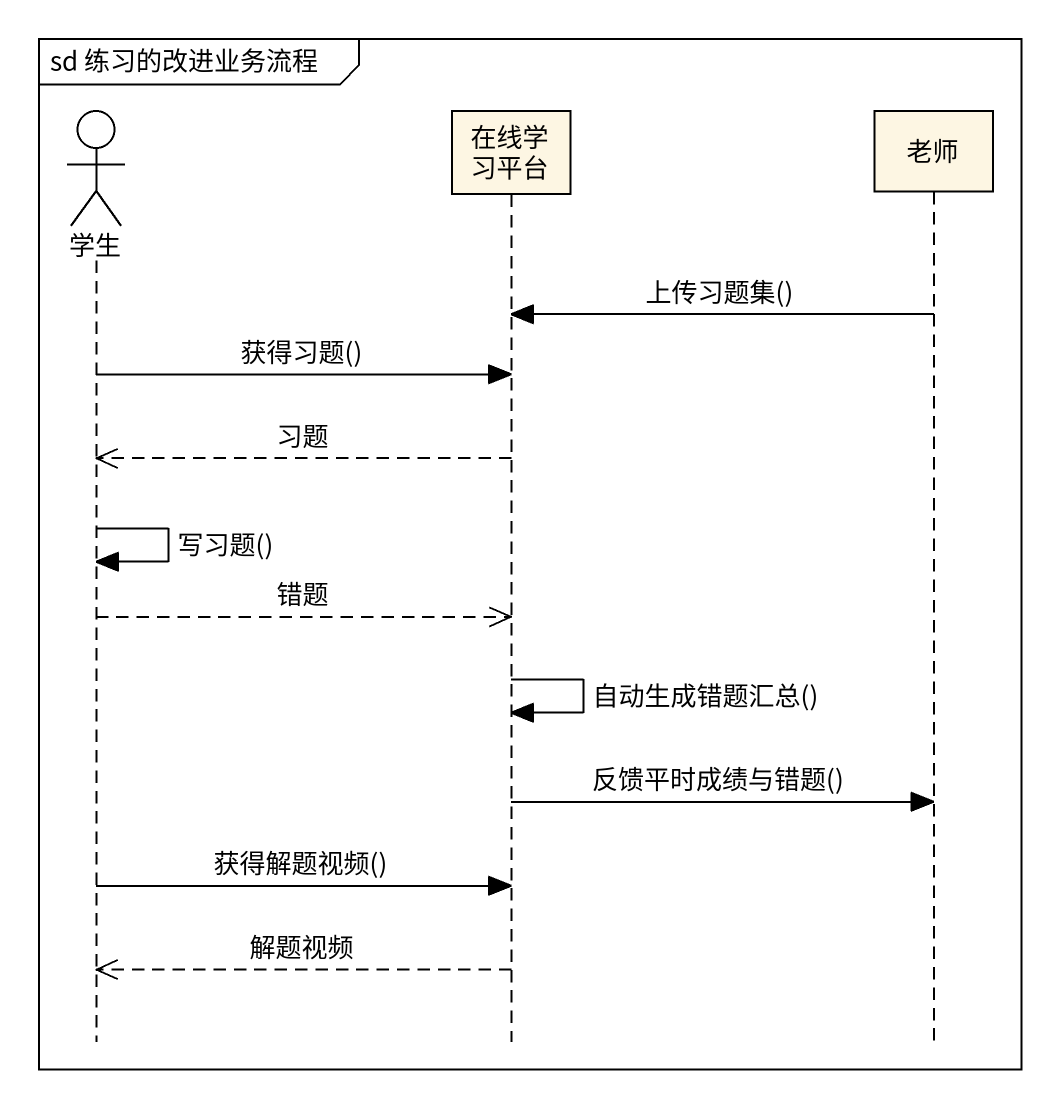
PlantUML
@startuml
mainframe sd 练习的改进业务流程
hide footbox
actor 学生
participant 在线学习平台
participant 老师

老师 -> 在线学习平台 : 上传习题集()
学生 -> 在线学习平台 : 获得习题()
在线学习平台 -->> 学生 : 习题
学生 -> 学生 : 写习题()
学生 -->> 在线学习平台 : 错题
在线学习平台 -> 在线学习平台 : 自动生成错题汇总()
在线学习平台 -> 老师 : 反馈平时成绩与错题()
学生 -> 在线学习平台 : 获得解题视频()
在线学习平台 -->> 学生 : 解题视频
@enduml
